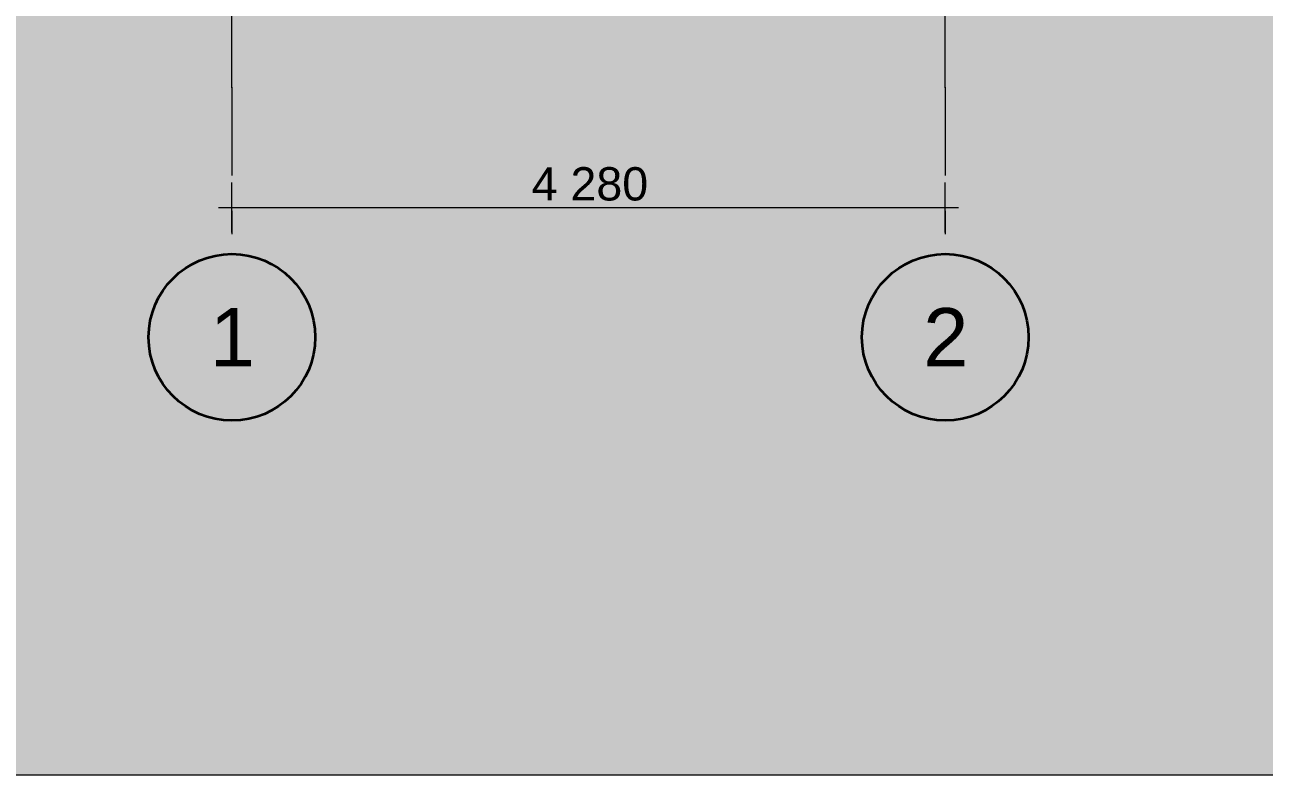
# Model space of a CAD drawing. Header units: millimetres. Extents: x 745166 to 884669, y -5000 to 15056.
# Drawn here: x 850336 to 857772, y -5000 to -495 of the extents above; entities that cross this region are included whole.
import ezdxf

# ---------------------------------------------------------------- set-up
doc = ezdxf.new("R2010")
doc.units = ezdxf.units.MM
doc.header["$MEASUREMENT"] = 0
doc.linetypes.add('Double Dashed', pattern=[1093.611073, 529.166651, -211.666656, 141.111112, -211.666656])
for name, color, linetype, lineweight in [('2D Drafting - General_Pen_No__1', 7, 'Continuous', 13), ('New_Dimensioning - General_Pen_No__1', 7, 'Continuous', 13), ('New_Structural - Grid_Pen_No__1', 7, 'Continuous', 13), ('New_Structural - Grid_Pen_No__7', 7, 'Continuous', 35)]:
    doc.layers.add(name, color=color, linetype=linetype, lineweight=lineweight)
doc.layers.add('2D Drafting - General_Pen_No__61', color=7, linetype='Continuous', lineweight=20, true_color=0x6a6a6a)
doc.layers.add('New_Dimensioning - General', color=7, linetype='Continuous')
doc.styles.add('GENERATED_STYLE_1', font='')
doc.styles.get('GENERATED_STYLE_1').set_extended_font_data('Arial')
doc.dimstyles.new('GENERATED_STYLE__2', dxfattribs={"dimtxt": 200, "dimasz": 152, "dimexe": 0.18, "dimexo": 0.0625, "dimgap": 0, "dimtad": 1, "dimtih": 1, "dimtoh": 1, "dimdec": 0, "dimzin": 0, "dimdsep": 46, "dimtxsty": 'GENERATED_STYLE_1', "dimblk": 'ARROWHEAD_0', "dimblk1": 'ARROWHEAD_0', "dimblk2": 'ARROWHEAD_0', "dimcen": 0.09, "dimclrd": 7, "dimclre": 7, "dimclrt": 7, "dimadec": 0, "dimazin": 0, "dimtfac": 1, "dimtdec": 4, "dimtmove": 0, "dimatfit": 3, "dimfxl": 0, "dimtolj": 1, "dimtzin": 0, "dimarcsym": 0})

# ---------------------------------------------------------------- blocks, each defined once
blk = doc.blocks.new('*D10', base_point=(1087092.2, 129.2))
at = {"layer": 'New_Dimensioning - General_Pen_No__1', "color": 7, "linetype": 'Continuous', "lineweight": 13}
for p, q in [((851578.5, -1742.6), (851578.5, -1442.6)), ((855858.5, -1742.6), (855858.5, -1442.6)), ((851498.5, -1592.6), (851578.5, -1592.6)), ((851578.5, -1592.6), (855858.5, -1592.6)), ((855858.5, -1592.6), (855938.5, -1592.6))]:
    blk.add_line(p, q, dxfattribs=at)
at = {"layer": 'New_Dimensioning - General_Pen_No__1', "color": 7, "lineweight": 13, "insert": (853376.6, -1552.6), "char_height": 200, "attachment_point": 7, "style": 'GENERATED_STYLE_1'}
blk.add_mtext('\\A1;{\\pql;\\fArial|b0|i0|c0|p34;4\xa0280}', dxfattribs=at)
blk = doc.blocks.new('ARROWHEAD_0')
at = {"color": 0, "linetype": 'Continuous', "lineweight": 0}
for p, q in [((0, -0.5), (0, 0.5)), ((0, 0), (-1, 0))]:
    blk.add_line(p, q, dxfattribs=at)

msp = doc.modelspace()

# ---------------------------------------------------------------- hatches: boundary and pattern name
at = {"layer": '2D Drafting - General_Pen_No__61', "linetype": 'Continuous', "lineweight": 20, "true_color": 0x6a6a6a}
h = msp.add_hatch(dxfattribs=at)
h.set_pattern_fill('Dashed_0005', color=251, style=0, pattern_type=2)
h.set_pattern_definition([(45, (1087092.23, 129.18), (-183.84776, 183.84776), [195, -65]), (45, (1087092.23, 313.03), (-183.84776, 183.84776), [195, -65])])
h.paths.add_polyline_path([(847563.5, -70.7), (847563.5, 129.2), (851478.3, 129.2), (851478.3, -170.8), (855959.1, -170.8), (855959.1, -70.8), (857409.4, -70.8), (858292.8, -70.8), (874584.7, -70.8), (884668.6, -70.8), (884668.6, -782.9), (884668.6, -5000), (846539.1, -5000), (846535.3, -70.5)])

# ---------------------------------------------------------------- linework, layer by layer
at = {"layer": '2D Drafting - General_Pen_No__1', "color": 7, "linetype": 'Continuous', "lineweight": 13, "flags": 128}
msp.add_lwpolyline([(847563.5, -70.7), (847563.5, 129.2), (851478.3, 129.2), (851478.3, -170.8), (855959.1, -170.8), (855959.1, -70.8), (857409.4, -70.8), (858292.8, -70.8), (874584.7, -70.8), (884668.6, -70.8), (884668.6, -782.9), (884668.6, -5000), (846539.1, -5000), (846535.3, -70.5)], close=True, dxfattribs=at)
at = {"layer": 'New_Structural - Grid_Pen_No__1', "color": 7, "linetype": 'Double Dashed', "lineweight": 13}
for p, q in [((851578.5, -870.8), (851578.5, 129.2)), ((855858.5, -870.8), (855858.5, 129.2)), ((851578.5, -870.8), (851578.5, -1870.8)), ((855858.5, -870.8), (855858.5, -1870.8))]:
    msp.add_line(p, q, dxfattribs=at)
for p in [(851578.5, -870.8), (851578.5, -870.8), (851578.5, -870.8), (855858.5, -870.8), (855858.5, -870.8), (855858.5, -870.8)]:
    msp.add_point(p, dxfattribs=at)
at = {"layer": 'New_Structural - Grid_Pen_No__7', "color": 7, "linetype": 'Continuous', "lineweight": 35}
for centre in [(851578.5, -2370.8), (855858.5, -2370.8)]:
    msp.add_circle(centre, 500, dxfattribs=at)

# ---------------------------------------------------------------- texts
at = {"layer": 'New_Structural - Grid_Pen_No__1', "color": 7, "lineweight": 13, "char_height": 350, "attachment_point": 1, "style": 'GENERATED_STYLE_1'}
for s, insert in [('\\A1;{\\pql;\\pt0;\\fArial|b0|i0|c0|p34;1}', (851445.7, -2195.8)), ('\\A1;{\\pql;\\pt0;\\fArial|b0|i0|c0|p34;2}', (855725.7, -2195.8))]:
    msp.add_mtext(s, dxfattribs=dict(at, insert=insert))

# ---------------------------------------------------------------- dimensions: what is measured, and where the dimension line sits
at = {"layer": 'New_Dimensioning - General', "color": 7, "linetype": 'Continuous', "lineweight": 13}
dim = msp.add_linear_dim(base=(855858.5, -1592.6), p1=(851578.5, -1592.6), p2=(855858.5, -1592.6), dimstyle='GENERATED_STYLE__2', dxfattribs=at)
dim.commit()
dim.dimension.update_dxf_attribs({"geometry": '*D10', "text_midpoint": (853720.1, -1452.6), "dimtype": 160})

doc.saveas('drawing.dxf')
